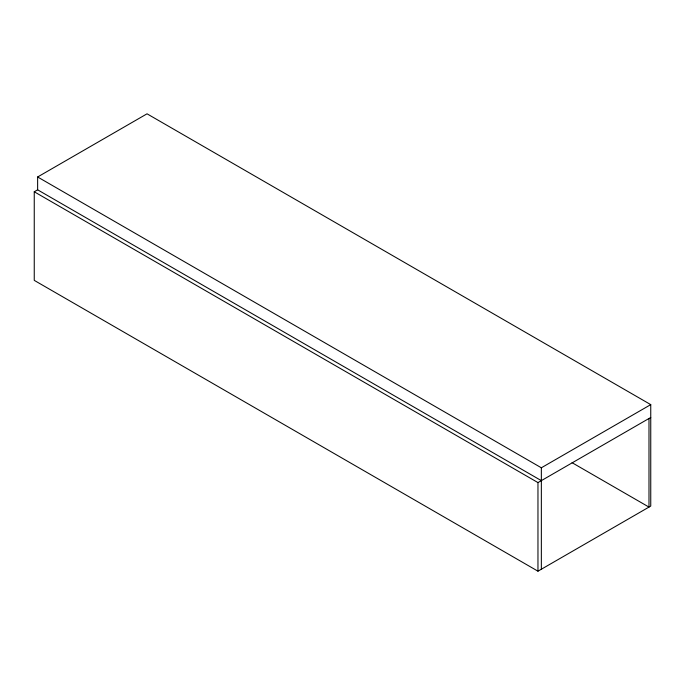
<?xml version="1.0" encoding="UTF-8"?>
<svg xmlns="http://www.w3.org/2000/svg" width="685" height="685" viewBox="0 0 685 685"><rect width="100%" height="100%" fill="white"/><g stroke="black" fill="none" stroke-linecap="round" stroke-linejoin="round"><path stroke-width="1.03" d="M37.632 189.822L37.632 176.978L147.035 113.813L650.75 404.63L650.75 506.069L537.965 571.187L34.25 280.37L34.25 191.774L37.632 189.822L541.347 480.639M37.632 176.978L541.347 467.787L650.75 404.63M34.25 191.774L537.965 482.591L650.75 417.473M572.078 462.692L648.986 507.088L648.986 418.492M541.347 467.787L541.347 569.235M537.965 482.591L537.965 571.187"/></g></svg>
